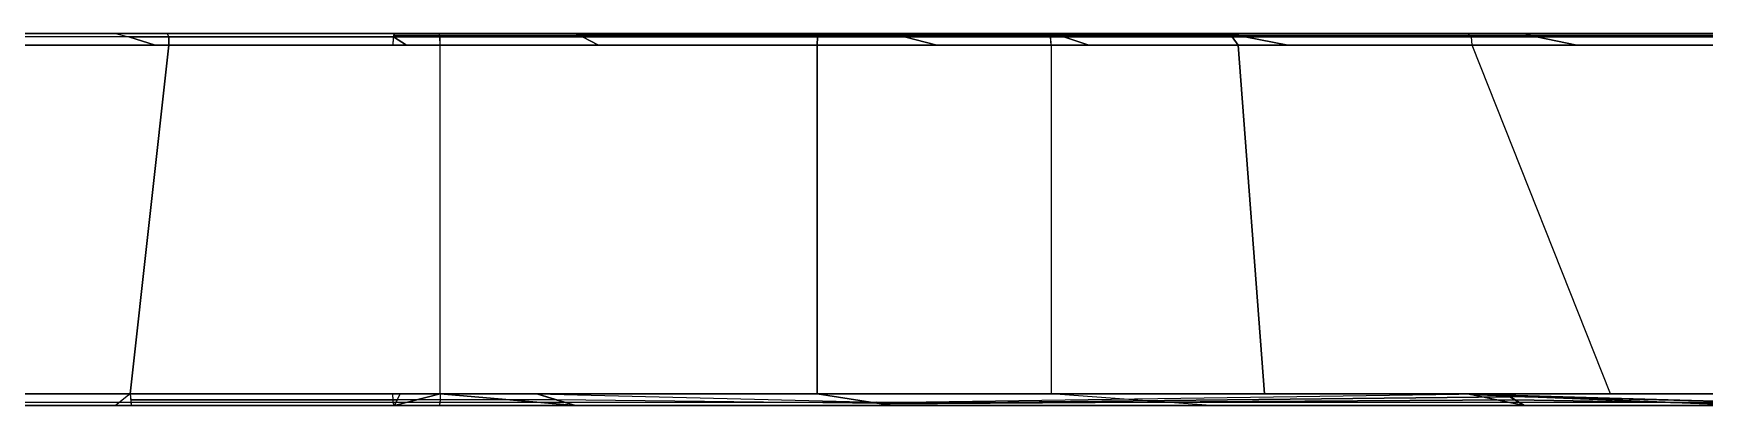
# Model space of a CAD drawing. Extents: x -229 to 199, y -36 to -26.
# Drawn here: x 89.63 to 132.27, y -35.63 to -26.13 of the extents above; entities that cross this region are included whole.
import ezdxf

# ---------------------------------------------------------------- set-up
doc = ezdxf.new("R2010")
doc.units = 0
doc.header["$MEASUREMENT"] = 0
doc.layers.add('IGES level 0', color=253, linetype='Continuous')

msp = doc.modelspace()

# ---------------------------------------------------------------- linework, layer by layer
for p, q in [((91.723, -26.128, -13.288), (92.068, -26.216, -13.554)), ((92.068, -26.216, -13.554), (92.741, -26.428, -13.743)), ((98.843, -26.128, -14.279), (98.816, -26.216, -14.49)), ((98.816, -26.216, -14.49), (99.155, -26.428, -14.621)), ((103.463, -26.128, -14.84), (103.637, -26.216, -15.074)), ((103.637, -26.216, -15.074), (104.047, -26.428, -15.208)), ((109.627, -26.428, -6.246), (109.64, -26.216, -6.335)), ((111.532, -26.128, -15.667), (111.856, -26.216, -15.909)), ((111.856, -26.216, -15.909), (112.683, -26.428, -16.07)), ((115.593, -26.428, -6.78), (115.579, -26.215, -6.867)), ((115.609, -26.128, -16.01), (115.922, -26.216, -16.248)), ((115.922, -26.216, -16.248), (116.554, -26.428, -16.384)), ((120.371, -26.428, -7.13), (120.218, -26.216, -7.208)), ((120.219, -26.128, -16.34), (120.546, -26.216, -16.573)), ((120.546, -26.216, -16.573), (121.637, -26.428, -16.729)), ((126.23, -26.128, -7.764), (126.321, -26.216, -7.556)), ((126.339, -26.428, -7.469), (126.321, -26.216, -7.556)), ((127.668, -26.128, -16.738), (127.975, -26.216, -16.964)), ((127.975, -26.216, -16.964), (129.006, -26.428, -17.093)), ((92.102, -35.328, -13.541), (92.131, -35.628, -13.349)), ((98.843, -35.628, -14.279), (98.987, -35.328, -14.509)), ((103.463, -35.628, -14.84), (102.48, -35.328, -14.934)), ((127.668, -35.628, -16.738), (127.177, -35.328, -16.983)), ((111.532, -35.628, -15.667), (111.153, -35.54, -15.845))]:
    msp.add_line(p, q)
for points in [[(93.043, -26.128, -4.487), (84.719, -26.128, -3.13), (84.575, -26.128, -12.138), (91.723, -26.128, -13.288)], [(93.089, -26.428, -4.19), (93.087, -26.216, -4.279), (84.692, -26.216, -2.909), (84.673, -26.428, -2.817)], [(93.088, -26.428, -4.19), (84.673, -26.428, -2.817), (85.158, -35.328, -2.902), (92.102, -35.328, -4.041)], [(93.088, -26.428, -13.69), (84.673, -26.428, -12.317), (85.158, -35.328, -12.402), (92.102, -35.328, -13.541)], [(84.692, -26.216, -2.909), (84.719, -26.128, -3.13), (93.043, -26.128, -4.487), (93.087, -26.216, -4.279)], [(84.803, -26.216, -12.393), (84.835, -26.428, -12.487), (92.741, -26.428, -13.743), (92.068, -26.216, -13.554)], [(99.976, -26.128, -5.452), (93.043, -26.128, -4.487), (91.723, -26.128, -13.288), (98.843, -26.128, -14.279)], [(98.816, -26.216, -14.49), (99.155, -26.428, -14.621), (92.741, -26.428, -13.743), (92.068, -26.216, -13.554)], [(100.014, -26.428, -5.154), (93.088, -26.428, -4.19), (92.102, -35.328, -4.041), (100.014, -35.328, -5.154)], [(100.014, -26.428, -14.654), (93.088, -26.428, -13.69), (92.102, -35.328, -13.541), (100.014, -35.328, -14.654)], [(93.087, -26.216, -4.279), (93.043, -26.128, -4.487), (99.976, -26.128, -5.452), (100.006, -26.216, -5.242)], [(100.014, -26.428, -5.154), (100.003, -26.216, -5.241), (93.087, -26.216, -4.279), (93.088, -26.428, -4.19)], [(103.55, -26.172, -14.957), (103.637, -26.216, -15.074), (98.816, -26.216, -14.49), (98.828, -26.172, -14.384)], [(103.637, -26.216, -15.074), (104.047, -26.428, -15.208), (99.155, -26.428, -14.621), (98.816, -26.216, -14.49)], [(98.843, -26.128, -14.279), (98.828, -26.172, -14.384), (103.55, -26.172, -14.957), (103.463, -26.128, -14.84)], [(109.541, -26.128, -6.539), (99.976, -26.128, -5.452), (98.843, -26.128, -14.279), (111.532, -26.128, -15.667)], [(109.64, -26.216, -6.335), (109.541, -26.128, -6.538), (99.976, -26.128, -5.452), (100.003, -26.216, -5.241)], [(100.014, -26.428, -5.154), (100.005, -26.216, -5.241), (109.64, -26.216, -6.335), (109.627, -26.428, -6.246)], [(109.627, -35.328, -6.246), (100.014, -35.328, -5.154), (100.014, -26.428, -5.154), (109.627, -26.428, -6.246)], [(109.627, -35.328, -15.746), (100.014, -35.328, -14.654), (100.014, -26.428, -14.654), (109.627, -26.428, -15.746)], [(111.532, -26.128, -15.667), (111.694, -26.172, -15.788), (103.55, -26.172, -14.957), (103.463, -26.128, -14.84)], [(111.694, -26.172, -15.788), (111.856, -26.216, -15.909), (103.637, -26.216, -15.074), (103.55, -26.172, -14.957)], [(111.856, -26.216, -15.909), (112.683, -26.428, -16.07), (104.047, -26.428, -15.208), (103.637, -26.216, -15.074)], [(109.64, -26.216, -6.335), (109.541, -26.128, -6.538), (115.546, -26.128, -7.077), (115.579, -26.216, -6.867)], [(115.546, -26.128, -7.077), (109.541, -26.128, -6.538), (111.532, -26.128, -15.667), (115.609, -26.128, -16.01)], [(115.593, -26.428, -6.78), (115.579, -26.215, -6.867), (109.64, -26.216, -6.335), (109.627, -26.428, -6.246)], [(109.627, -26.428, -6.246), (109.64, -26.216, -6.335), (115.579, -26.215, -6.867), (115.586, -26.428, -6.78)], [(115.593, -35.328, -6.78), (109.627, -35.328, -6.246), (109.627, -26.428, -6.246), (115.593, -26.428, -6.78)], [(115.593, -35.328, -16.28), (109.627, -35.328, -15.746), (109.627, -26.428, -15.746), (115.593, -26.428, -16.28)], [(115.609, -26.128, -16.01), (115.766, -26.172, -16.129), (111.694, -26.172, -15.788), (111.532, -26.128, -15.667)], [(115.766, -26.172, -16.129), (115.922, -26.216, -16.248), (111.856, -26.216, -15.909), (111.694, -26.172, -15.788)], [(115.922, -26.216, -16.248), (116.554, -26.428, -16.384), (112.683, -26.428, -16.07), (111.856, -26.216, -15.909)], [(120.218, -26.216, -7.208), (120.17, -26.128, -7.417), (115.546, -26.128, -7.077), (115.579, -26.215, -6.867)], [(120.17, -26.128, -7.417), (115.546, -26.128, -7.077), (115.609, -26.128, -16.01), (120.219, -26.128, -16.34)], [(120.371, -26.428, -7.13), (115.593, -26.428, -6.78), (115.593, -35.328, -6.78), (121.039, -35.328, -7.173)], [(120.371, -26.428, -16.63), (115.593, -26.428, -16.28), (115.593, -35.328, -16.28), (121.039, -35.328, -16.673)], [(120.219, -26.128, -16.34), (120.382, -26.172, -16.456), (115.766, -26.172, -16.129), (115.609, -26.128, -16.01)], [(120.382, -26.172, -16.456), (120.546, -26.216, -16.573), (115.922, -26.216, -16.248), (115.766, -26.172, -16.129)], [(120.546, -26.216, -16.573), (121.637, -26.428, -16.729), (116.554, -26.428, -16.384), (115.922, -26.216, -16.248)], [(120.218, -26.216, -7.208), (120.17, -26.128, -7.417), (126.23, -26.128, -7.764), (126.321, -26.216, -7.556)], [(126.23, -26.128, -7.764), (120.17, -26.128, -7.417), (120.219, -26.128, -16.34), (127.668, -26.128, -16.738)], [(126.339, -26.428, -7.469), (126.321, -26.216, -7.556), (120.218, -26.216, -7.208), (120.371, -26.428, -7.13)], [(120.219, -26.128, -16.34), (120.382, -26.172, -16.456), (127.822, -26.172, -16.851), (127.668, -26.128, -16.738)], [(126.339, -26.428, -7.469), (120.371, -26.428, -7.13), (121.039, -35.328, -7.173), (129.866, -35.328, -7.619)], [(126.339, -26.428, -16.969), (120.371, -26.428, -16.63), (121.039, -35.328, -16.673), (129.866, -35.328, -17.119)], [(127.822, -26.172, -16.851), (127.975, -26.216, -16.964), (120.546, -26.216, -16.573), (120.382, -26.172, -16.456)], [(127.975, -26.216, -16.964), (129.006, -26.428, -17.093), (121.637, -26.428, -16.729), (120.546, -26.216, -16.573)], [(133.385, -26.128, -16.933), (127.668, -26.128, -16.738), (126.23, -26.128, -7.764), (133.42, -26.128, -8.031)], [(135.152, -35.328, -7.772), (129.866, -35.328, -7.619), (126.339, -26.428, -7.469), (133.544, -26.428, -7.734)], [(135.152, -35.328, -17.272), (129.866, -35.328, -17.119), (126.339, -26.428, -16.969), (133.544, -26.428, -17.234)], [(133.706, -26.172, -17.048), (134.027, -26.216, -17.162), (127.975, -26.216, -16.964), (127.822, -26.172, -16.851)], [(134.027, -26.216, -17.162), (135.334, -26.428, -17.278), (129.006, -26.428, -17.093), (127.975, -26.216, -16.964)], [(85.158, -35.328, -2.902), (92.102, -35.328, -4.041), (91.723, -35.628, -13.288), (84.575, -35.628, -12.138)], [(91.723, -35.628, -13.288), (98.843, -35.628, -14.277), (100.014, -35.328, -5.154), (92.102, -35.328, -4.041)], [(98.915, -35.478, -14.394), (98.987, -35.328, -14.509), (92.102, -35.328, -13.541), (92.116, -35.478, -13.445)], [(100.014, -35.328, -5.154), (98.843, -35.628, -14.279), (103.463, -35.628, -14.84), (100.014, -35.328, -5.154)], [(98.915, -35.478, -14.394), (98.987, -35.328, -14.509), (102.48, -35.328, -14.934), (102.971, -35.478, -14.887)], [(100.014, -35.328, -5.154), (103.463, -35.628, -14.84), (111.532, -35.628, -15.667), (109.627, -35.328, -6.246)], [(102.971, -35.478, -14.887), (102.48, -35.328, -14.934), (111.153, -35.54, -15.845), (111.289, -35.571, -15.781)], [(111.532, -35.628, -15.667), (119.666, -35.628, -16.207), (115.593, -35.328, -6.78), (109.627, -35.328, -6.246)], [(127.3, -35.403, -16.922), (127.177, -35.328, -16.983), (111.229, -35.558, -15.809), (111.289, -35.571, -15.781)], [(115.593, -35.328, -6.78), (126.224, -35.328, -7.435), (127.668, -35.628, -16.738), (119.666, -35.628, -16.207)], [(133.5, -35.328, -7.724), (133.426, -35.54, -7.819), (126.258, -35.335, -7.652), (126.224, -35.328, -7.435)], [(133.426, -35.54, -7.819), (133.418, -35.628, -8.031), (126.291, -35.341, -7.862), (126.259, -35.335, -7.652)], [(126.291, -35.341, -7.862), (133.42, -35.628, -8.031), (133.385, -35.628, -16.933), (127.668, -35.628, -16.738)], [(133.388, -35.628, -16.934), (127.668, -35.628, -16.738), (126.291, -35.341, -7.862), (133.42, -35.628, -8.031)], [(98.843, -35.628, -14.277), (98.915, -35.478, -14.394), (92.116, -35.478, -13.445), (92.127, -35.628, -13.344)], [(103.463, -35.628, -14.84), (102.971, -35.478, -14.887), (98.915, -35.478, -14.394), (98.843, -35.628, -14.279)], [(111.532, -35.628, -15.667), (111.289, -35.571, -15.781), (102.971, -35.478, -14.887), (103.463, -35.628, -14.84)], [(127.423, -35.478, -16.861), (127.3, -35.403, -16.922), (111.289, -35.571, -15.781), (111.359, -35.587, -15.749)], [(127.668, -35.628, -16.738), (127.423, -35.478, -16.861), (111.359, -35.587, -15.749), (111.532, -35.628, -15.667)], [(133.383, -35.584, -17.04), (133.381, -35.54, -17.146), (127.3, -35.403, -16.922), (127.423, -35.478, -16.861)], [(133.388, -35.628, -16.934), (133.383, -35.584, -17.04), (127.423, -35.478, -16.861), (127.668, -35.628, -16.738)]]:
    msp.add_3dface(points)
at = {"layer": 'IGES level 0', "color": 253, "extrusion": (-1.2e-15, -1, -7.7e-15)}
for points in [[(142.107, -26.428, -17.345), (113.081, -26.428, -17.345), (84.292, -26.428, -13.649), (56.207, -26.428, -6.315)], [(56.207, -26.428, -6.315), (84.292, -26.428, -13.649), (113.081, -26.428, -17.345), (142.107, -26.428, -17.345)], [(142.107, -35.628, -17.045), (113.107, -35.628, -17.045), (84.343, -35.628, -13.352), (56.283, -35.628, -6.025)], [(56.283, -35.628, -6.025), (84.343, -35.628, -13.352), (113.107, -35.628, -17.045), (142.107, -35.628, -17.045)]]:
    msp.add_rational_spline(points, [1, 0.994571027976, 0.994571027976, 1], degree=3, dxfattribs=at)
at = {"layer": 'IGES level 0', "color": 253, "extrusion": (-2.2e-15, -1, -1.7e-14)}
msp.add_rational_spline([(142.107, -26.216, -17.258), (113.089, -26.216, -17.258), (84.307, -26.216, -13.562), (56.23, -26.216, -6.23)], [0.816490653338, 0.812057948424, 0.812057948424, 0.816490653338], degree=3, dxfattribs=at)
at = {"layer": 'IGES level 0', "color": 253, "extrusion": (-2.1e-15, -1, -9.1e-15)}
for points in [[(56.283, -26.128, -6.025), (84.343, -26.128, -13.352), (113.107, -26.128, -17.045), (142.107, -26.128, -17.045)], [(142.107, -26.128, -17.045), (113.107, -26.128, -17.045), (84.343, -26.128, -13.352), (56.283, -26.128, -6.025)]]:
    msp.add_rational_spline(points, [1, 0.994571027976, 0.994571027976, 1], degree=3, dxfattribs=at)
at = {"layer": 'IGES level 0', "color": 253, "extrusion": (-1e-15, -1, -3.3e-15)}
for points in [[(142.107, -26.128, -8.145), (113.867, -26.128, -8.145), (85.856, -26.128, -4.549), (58.532, -26.128, 2.586)], [(58.532, -26.128, 2.586), (85.856, -26.128, -4.549), (113.867, -26.128, -8.145), (142.107, -26.128, -8.145)]]:
    msp.add_rational_spline(points, [1, 0.994571027976, 0.994571027976, 1], degree=3, dxfattribs=at)
at = {"layer": 'IGES level 0', "color": 253, "extrusion": (0, 1, 0)}
for points, weights in [([(142.107, -26.216, -7.933), (113.885, -26.216, -7.933), (85.892, -26.216, -4.339), (58.585, -26.216, 2.791)], [0.816490653338, 0.812057948424, 0.812057948424, 0.816490653338]), ([(58.607, -26.428, 2.876), (85.907, -26.428, -4.252), (113.892, -26.428, -7.845), (142.107, -26.428, -7.845)], [1, 0.994571027976, 0.994571027976, 1]), ([(142.107, -26.428, -7.845), (113.892, -26.428, -7.845), (85.907, -26.428, -4.252), (58.607, -26.428, 2.876)], [1, 0.994571027976, 0.994571027976, 1]), ([(56.23, -35.54, -6.23), (84.307, -35.54, -13.562), (113.089, -35.54, -17.258), (142.107, -35.54, -17.258)], [0.816490653338, 0.812057948424, 0.812057948424, 0.816490653338])]:
    msp.add_rational_spline(points, weights, degree=3, dxfattribs=at)
at = {"layer": 'IGES level 0', "color": 253, "extrusion": (-0.991857, -1.816e-13, 0.12736)}
msp.add_rational_spline([(98.843, -26.128, -14.279), (98.82, -26.128, -14.453), (98.805, -26.252, -14.577), (98.805, -26.428, -14.577)], [0.952683374718, 0.766660374631, 0.766660374631, 0.952683374718], degree=3, dxfattribs=at)
at = {"layer": 'IGES level 0', "color": 253, "extrusion": (0.991857, 7.27e-14, -0.12736)}
msp.add_rational_spline([(100.014, -26.428, -5.154), (100.014, -26.252, -5.154), (99.999, -26.128, -5.277), (99.976, -26.128, -5.452)], [0.952683374718, 0.766660374631, 0.766660374631, 0.952683374718], degree=3, dxfattribs=at)
at = {"layer": 'IGES level 0', "color": 253}
msp.add_open_spline([(100.014, -35.328, -5.154), (100.014, -30.878, -5.154), (100.014, -26.428, -5.154)], degree=2, dxfattribs=at)
at = {"layer": 'IGES level 0', "color": 253, "extrusion": (2e-16, -1, 8.6e-15)}
for points in [[(56.207, -35.328, -6.315), (84.292, -35.328, -13.649), (113.081, -35.328, -17.345), (142.107, -35.328, -17.345)], [(142.107, -35.328, -17.345), (113.081, -35.328, -17.345), (84.292, -35.328, -13.649), (56.207, -35.328, -6.315)]]:
    msp.add_rational_spline(points, [1, 0.994571027976, 0.994571027976, 1], degree=3, dxfattribs=at)
at = {"layer": 'IGES level 0', "color": 253, "extrusion": (-1.3e-15, -1, -5.5e-15)}
for points in [[(142.107, -35.328, -7.845), (113.892, -35.328, -7.845), (85.907, -35.328, -4.252), (58.607, -35.328, 2.876)], [(58.607, -35.328, 2.876), (85.907, -35.328, -4.252), (113.892, -35.328, -7.845), (142.107, -35.328, -7.845)]]:
    msp.add_rational_spline(points, [1, 0.994571027976, 0.994571027976, 1], degree=3, dxfattribs=at)
at = {"layer": 'IGES level 0', "color": 253, "extrusion": (0.991857, -1.373e-13, -0.12736)}
msp.add_rational_spline([(98.843, -35.628, -14.279), (98.82, -35.628, -14.453), (98.805, -35.503, -14.577), (98.805, -35.328, -14.577)], [0.952683374718, 0.766660374631, 0.766660374631, 0.952683374718], degree=3, dxfattribs=at)
at = {"layer": 'IGES level 0', "color": 253, "extrusion": (-0.991857, -1.6425e-12, 0.12736)}
msp.add_rational_spline([(100.014, -35.328, -5.154), (100.014, -35.503, -5.154), (99.999, -35.628, -5.277), (99.976, -35.628, -5.452)], [0.952683374718, 0.766660374631, 0.766660374631, 0.952683374718], degree=3, dxfattribs=at)

doc.saveas('drawing.dxf')
